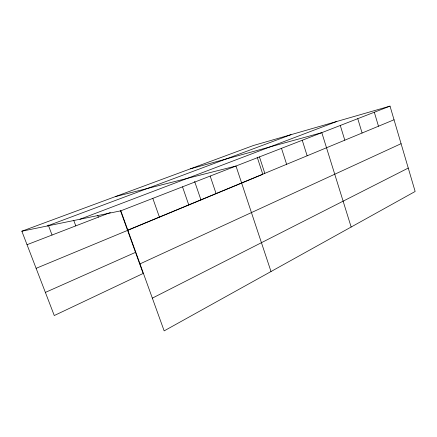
<?xml version="1.0" encoding="UTF-8"?>
<svg xmlns="http://www.w3.org/2000/svg" width="437" height="437" viewBox="0 0 437 437"><rect width="100%" height="100%" fill="white"/><g stroke="black" fill="none" stroke-linecap="round" stroke-linejoin="round"><path stroke-width="0.66" d="M152.344 298.138L408.256 168.065M139.987 263.893L401.079 143.686M45.377 292.408L135.514 252.351M127.812 230.146L394.037 119.771M36.118 268.323L262.801 174.308L257.218 157.227M120.836 210.814L390.023 106.125L415.15 191.482L164.159 330.875L120.836 210.814L21.85 231.217L54.27 315.536L143.134 273.464L120.503 210.765M27.034 244.698L110.348 212.524M79.949 219.243L336.801 121.464M47.223 225.984L291.026 134.662M21.85 231.217L253.389 145.51L390.023 106.125M190.324 168.851L321.812 132.651L351.157 227.022M115.39 196.59L235.991 166.027L271.016 271.53M48.256 225.011L52.047 235.04M73.733 220.363L75.787 225.869M97.659 215.272L98.347 217.156M152.813 198.376L159.401 217.047M182.513 186.828L188.751 204.882M194.623 181.421L200.971 199.955M210.17 176.073L216.086 193.547M259.458 156.905L264.822 173.342M281.499 148.329L286.628 164.301M302.251 140.261L307.151 155.791M340.286 125.468L344.798 140.19M357.761 118.673L362.093 133.017M374.318 112.233L378.486 126.222"/></g></svg>
